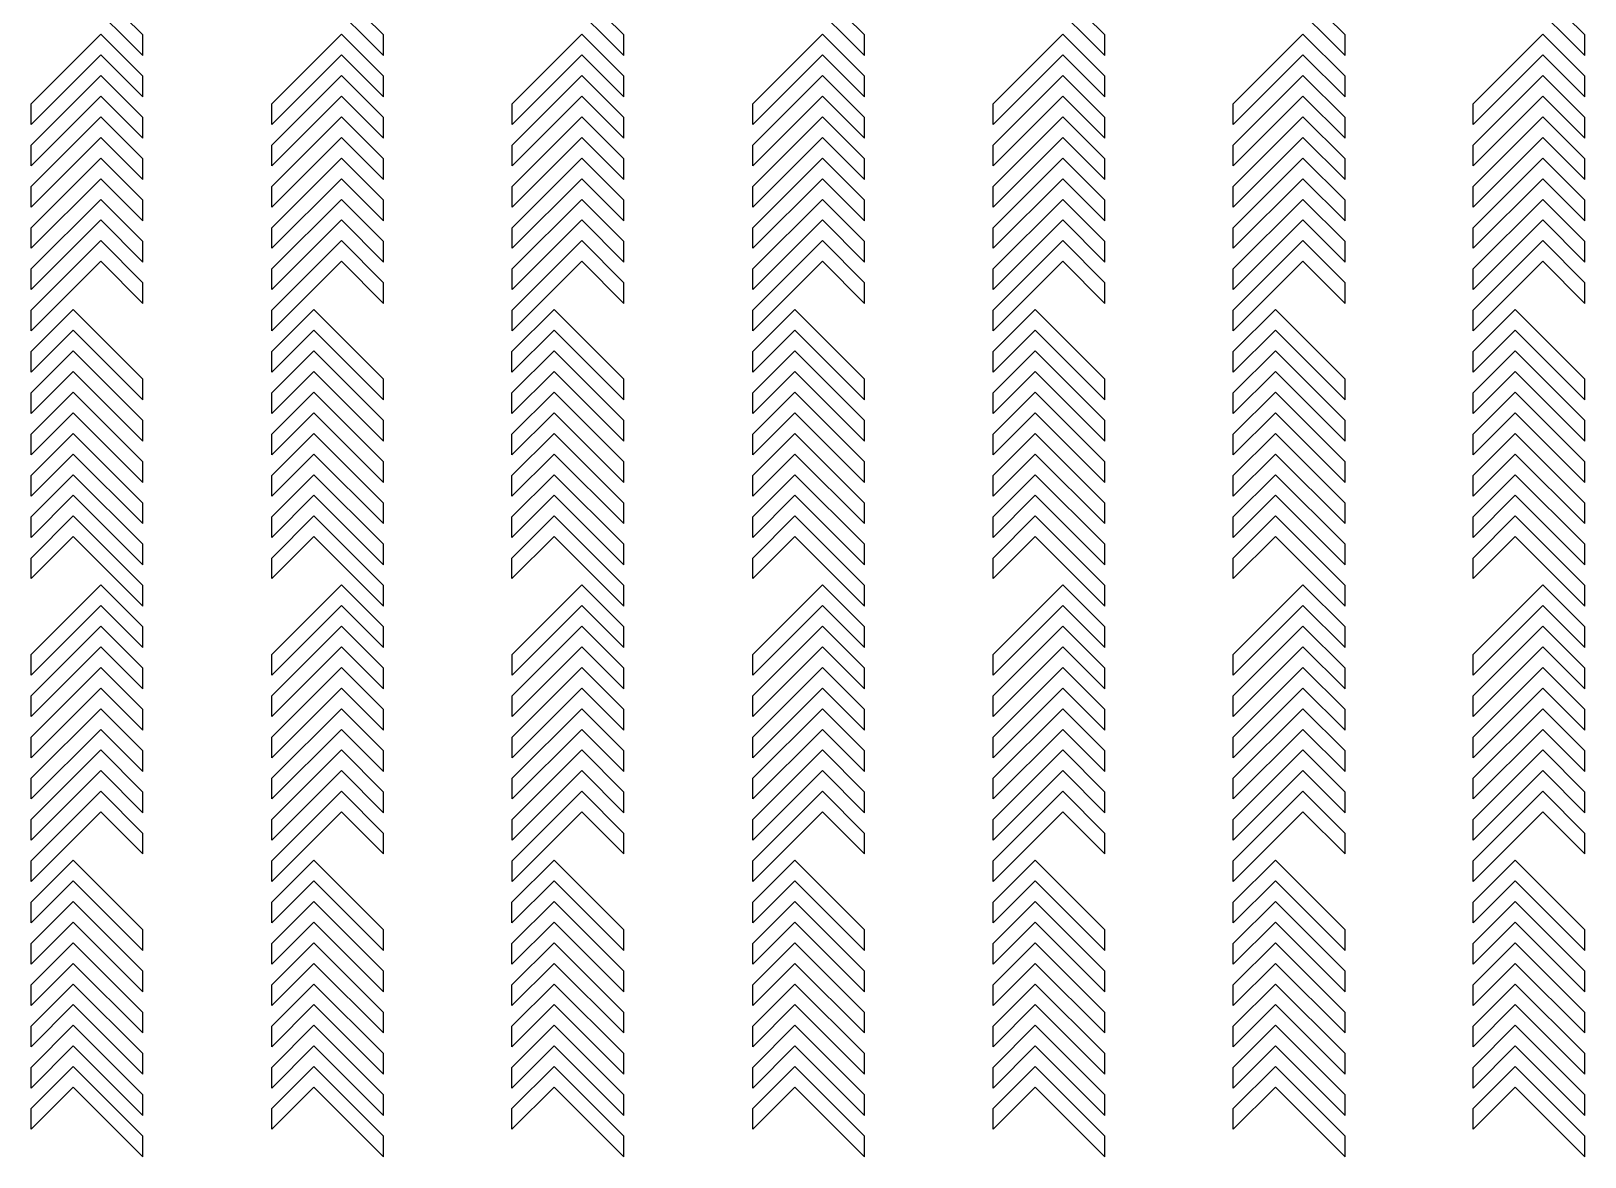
# Model space of a CAD drawing. Header units: millimetres. Extents: x 46777 to 318235, y 145162 to 336036.
# Drawn here: x 154665 to 156546, y 161289 to 162652 of the extents above; entities that cross this region are included whole.
import ezdxf

# ---------------------------------------------------------------- set-up
doc = ezdxf.new("R2010")
doc.units = ezdxf.units.MM

msp = doc.modelspace()

# ---------------------------------------------------------------- linework, layer by layer
at = {"color": 40, "true_color": 0xf8d731}
for p, q in [((154800.1, 162647.6), (154715.8, 162731.9)), ((155091.5, 162647.6), (155007.1, 162731.9)), ((155382.3, 162647.6), (155298, 162731.9)), ((155673.8, 162647.6), (155589.4, 162731.9)), ((155964.7, 162647.6), (155880.3, 162731.9)), ((156255.6, 162647.6), (156171.3, 162731.9)), ((156545.9, 162647.6), (156461.5, 162731.9)), ((154800.1, 162622.6), (154715.8, 162706.9)), ((155091.5, 162622.6), (155007.1, 162706.9)), ((155382.3, 162622.6), (155298, 162706.9)), ((155673.8, 162622.6), (155589.4, 162706.9)), ((155964.7, 162622.6), (155880.3, 162706.9)), ((156255.6, 162622.6), (156171.3, 162706.9)), ((156545.9, 162622.6), (156461.5, 162706.9)), ((154664.8, 162564.3), (154749.1, 162648.6)), ((154749.1, 162648.6), (154800.2, 162597.7)), ((154800.1, 162622.6), (154800.1, 162647.6)), ((154956.1, 162564.3), (155040.4, 162648.6)), ((155040.4, 162648.6), (155091.5, 162597.7)), ((155091.5, 162622.6), (155091.5, 162647.6)), ((155247, 162564.3), (155331.3, 162648.6)), ((155331.3, 162648.6), (155382.4, 162597.7)), ((155382.3, 162622.6), (155382.3, 162647.6)), ((155538.4, 162564.3), (155622.8, 162648.6)), ((155622.8, 162648.6), (155673.8, 162597.7)), ((155673.8, 162622.6), (155673.8, 162647.6)), ((155829.3, 162564.3), (155913.7, 162648.6)), ((155913.7, 162648.6), (155964.7, 162597.7)), ((155964.7, 162622.6), (155964.7, 162647.6)), ((156120.2, 162564.3), (156204.6, 162648.6)), ((156204.6, 162648.6), (156255.7, 162597.7)), ((156255.6, 162622.6), (156255.6, 162647.6)), ((156410.5, 162564.3), (156494.9, 162648.6)), ((156494.9, 162648.6), (156545.9, 162597.7)), ((156545.9, 162622.6), (156545.9, 162647.6)), ((154664.8, 162539.3), (154749.1, 162623.6)), ((154749.1, 162623.6), (154800.2, 162572.7)), ((154956.1, 162539.3), (155040.4, 162623.6)), ((155040.4, 162623.6), (155091.5, 162572.7)), ((155247, 162539.3), (155331.3, 162623.6)), ((155331.3, 162623.6), (155382.4, 162572.7)), ((155538.4, 162539.3), (155622.8, 162623.6)), ((155622.8, 162623.6), (155673.8, 162572.7)), ((155829.3, 162539.3), (155913.7, 162623.6)), ((155913.7, 162623.6), (155964.7, 162572.7)), ((156120.2, 162539.3), (156204.6, 162623.6)), ((156204.6, 162623.6), (156255.7, 162572.7)), ((156410.5, 162539.3), (156494.9, 162623.6)), ((156494.9, 162623.6), (156545.9, 162572.7)), ((154664.8, 162514.3), (154749.1, 162598.6)), ((154749.1, 162598.6), (154800.2, 162547.7)), ((154800.2, 162572.7), (154800.2, 162597.7)), ((154956.1, 162514.3), (155040.4, 162598.6)), ((155040.4, 162598.6), (155091.5, 162547.7)), ((155091.5, 162572.7), (155091.5, 162597.7)), ((155247, 162514.3), (155331.3, 162598.6)), ((155331.3, 162598.6), (155382.4, 162547.7)), ((155382.4, 162572.7), (155382.4, 162597.7)), ((155538.4, 162514.3), (155622.8, 162598.6)), ((155622.8, 162598.6), (155673.8, 162547.7)), ((155673.8, 162572.7), (155673.8, 162597.7)), ((155829.3, 162514.3), (155913.7, 162598.6)), ((155913.7, 162598.6), (155964.7, 162547.7)), ((155964.7, 162572.7), (155964.7, 162597.7)), ((156120.2, 162514.3), (156204.6, 162598.6)), ((156204.6, 162598.6), (156255.7, 162547.7)), ((156255.7, 162572.7), (156255.7, 162597.7)), ((156410.5, 162514.3), (156494.9, 162598.6)), ((156494.9, 162598.6), (156545.9, 162547.7)), ((156545.9, 162572.7), (156545.9, 162597.7)), ((154664.8, 162489.3), (154749.1, 162573.6)), ((154664.8, 162539.3), (154664.8, 162564.3)), ((154749.1, 162573.6), (154800.2, 162522.7)), ((154956.1, 162489.3), (155040.4, 162573.6)), ((154956.1, 162539.3), (154956.1, 162564.3)), ((155040.4, 162573.6), (155091.5, 162522.7)), ((155247, 162489.3), (155331.3, 162573.6)), ((155247, 162539.3), (155247, 162564.3)), ((155331.3, 162573.6), (155382.4, 162522.7)), ((155538.4, 162489.3), (155622.8, 162573.6)), ((155538.4, 162539.3), (155538.4, 162564.3)), ((155622.8, 162573.6), (155673.8, 162522.7)), ((155829.3, 162489.3), (155913.7, 162573.6)), ((155829.3, 162539.3), (155829.3, 162564.3)), ((155913.7, 162573.6), (155964.7, 162522.7)), ((156120.2, 162489.3), (156204.6, 162573.6)), ((156120.2, 162539.3), (156120.2, 162564.3)), ((156204.6, 162573.6), (156255.7, 162522.7)), ((156410.5, 162489.3), (156494.9, 162573.6)), ((156410.5, 162539.3), (156410.5, 162564.3)), ((156494.9, 162573.6), (156545.9, 162522.7)), ((154664.8, 162464.3), (154749.1, 162548.6)), ((154749.1, 162548.6), (154800.2, 162497.7)), ((154800.2, 162522.7), (154800.2, 162547.7)), ((154956.1, 162464.3), (155040.4, 162548.6)), ((155040.4, 162548.6), (155091.5, 162497.7)), ((155091.5, 162522.7), (155091.5, 162547.7)), ((155247, 162464.3), (155331.3, 162548.6)), ((155331.3, 162548.6), (155382.4, 162497.7)), ((155382.4, 162522.7), (155382.4, 162547.7)), ((155538.4, 162464.3), (155622.8, 162548.6)), ((155622.8, 162548.6), (155673.8, 162497.7)), ((155673.8, 162522.7), (155673.8, 162547.7)), ((155829.3, 162464.3), (155913.7, 162548.6)), ((155913.7, 162548.6), (155964.7, 162497.7)), ((155964.7, 162522.7), (155964.7, 162547.7)), ((156120.2, 162464.3), (156204.6, 162548.6)), ((156204.6, 162548.6), (156255.7, 162497.7)), ((156255.7, 162522.7), (156255.7, 162547.7)), ((156410.5, 162464.3), (156494.9, 162548.6)), ((156494.9, 162548.6), (156545.9, 162497.7)), ((156545.9, 162522.7), (156545.9, 162547.7)), ((154664.8, 162439.3), (154749.1, 162523.6)), ((154749.1, 162523.6), (154800.2, 162472.7)), ((154956.1, 162439.3), (155040.4, 162523.6)), ((155040.4, 162523.6), (155091.5, 162472.7)), ((155247, 162439.3), (155331.3, 162523.6)), ((155331.3, 162523.6), (155382.4, 162472.7)), ((155538.4, 162439.3), (155622.8, 162523.6)), ((155622.8, 162523.6), (155673.8, 162472.7)), ((155829.3, 162439.3), (155913.7, 162523.6)), ((155913.7, 162523.6), (155964.7, 162472.7)), ((156120.2, 162439.3), (156204.6, 162523.6)), ((156204.6, 162523.6), (156255.7, 162472.7)), ((156410.5, 162439.3), (156494.9, 162523.6)), ((156494.9, 162523.6), (156545.9, 162472.7)), ((154664.8, 162489.3), (154664.8, 162514.3)), ((154956.1, 162489.3), (154956.1, 162514.3)), ((155247, 162489.3), (155247, 162514.3)), ((155538.4, 162489.3), (155538.4, 162514.3)), ((155829.3, 162489.3), (155829.3, 162514.3)), ((156120.2, 162489.3), (156120.2, 162514.3)), ((156410.5, 162489.3), (156410.5, 162514.3)), ((154664.8, 162414.3), (154749.1, 162498.6)), ((154749.1, 162498.6), (154800.2, 162447.7)), ((154800.2, 162472.7), (154800.2, 162497.7)), ((154956.1, 162414.3), (155040.4, 162498.6)), ((155040.4, 162498.6), (155091.5, 162447.7)), ((155091.5, 162472.7), (155091.5, 162497.7)), ((155247, 162414.3), (155331.3, 162498.6)), ((155331.3, 162498.6), (155382.4, 162447.7)), ((155382.4, 162472.7), (155382.4, 162497.7)), ((155538.4, 162414.3), (155622.8, 162498.6)), ((155622.8, 162498.6), (155673.8, 162447.7)), ((155673.8, 162472.7), (155673.8, 162497.7)), ((155829.3, 162414.3), (155913.7, 162498.6)), ((155913.7, 162498.6), (155964.7, 162447.7)), ((155964.7, 162472.7), (155964.7, 162497.7)), ((156120.2, 162414.3), (156204.6, 162498.6)), ((156204.6, 162498.6), (156255.7, 162447.7)), ((156255.7, 162472.7), (156255.7, 162497.7)), ((156410.5, 162414.3), (156494.9, 162498.6)), ((156494.9, 162498.6), (156545.9, 162447.7)), ((156545.9, 162472.7), (156545.9, 162497.7)), ((154664.8, 162389.3), (154749.1, 162473.6)), ((154664.8, 162439.3), (154664.8, 162464.3)), ((154749.1, 162473.6), (154800.2, 162422.7)), ((154956.1, 162389.3), (155040.4, 162473.6)), ((154956.1, 162439.3), (154956.1, 162464.3)), ((155040.4, 162473.6), (155091.5, 162422.7)), ((155247, 162389.3), (155331.3, 162473.6)), ((155247, 162439.3), (155247, 162464.3)), ((155331.3, 162473.6), (155382.4, 162422.7)), ((155538.4, 162389.3), (155622.8, 162473.6)), ((155538.4, 162439.3), (155538.4, 162464.3)), ((155622.8, 162473.6), (155673.8, 162422.7)), ((155829.3, 162389.3), (155913.7, 162473.6)), ((155829.3, 162439.3), (155829.3, 162464.3)), ((155913.7, 162473.6), (155964.7, 162422.7)), ((156120.2, 162389.3), (156204.6, 162473.6)), ((156120.2, 162439.3), (156120.2, 162464.3)), ((156204.6, 162473.6), (156255.7, 162422.7)), ((156410.5, 162389.3), (156494.9, 162473.6)), ((156410.5, 162439.3), (156410.5, 162464.3)), ((156494.9, 162473.6), (156545.9, 162422.7)), ((154664.8, 162364.3), (154749.1, 162448.6)), ((154749.1, 162448.6), (154800.2, 162397.7)), ((154800.2, 162422.7), (154800.2, 162447.7)), ((154956.1, 162364.3), (155040.4, 162448.6)), ((155040.4, 162448.6), (155091.5, 162397.7)), ((155091.5, 162422.7), (155091.5, 162447.7)), ((155247, 162364.3), (155331.3, 162448.6)), ((155331.3, 162448.6), (155382.4, 162397.7)), ((155382.4, 162422.7), (155382.4, 162447.7)), ((155538.4, 162364.3), (155622.8, 162448.6)), ((155622.8, 162448.6), (155673.8, 162397.7)), ((155673.8, 162422.7), (155673.8, 162447.7)), ((155829.3, 162364.3), (155913.7, 162448.6)), ((155913.7, 162448.6), (155964.7, 162397.7)), ((155964.7, 162422.7), (155964.7, 162447.7)), ((156120.2, 162364.3), (156204.6, 162448.6)), ((156204.6, 162448.6), (156255.7, 162397.7)), ((156255.7, 162422.7), (156255.7, 162447.7)), ((156410.5, 162364.3), (156494.9, 162448.6)), ((156494.9, 162448.6), (156545.9, 162397.7)), ((156545.9, 162422.7), (156545.9, 162447.7)), ((154664.8, 162339.3), (154749.1, 162423.6)), ((154664.8, 162389.3), (154664.8, 162414.3)), ((154749.1, 162423.6), (154800.2, 162372.7)), ((154956.1, 162339.3), (155040.4, 162423.6)), ((154956.1, 162389.3), (154956.1, 162414.3)), ((155040.4, 162423.6), (155091.5, 162372.7)), ((155247, 162339.3), (155331.3, 162423.6)), ((155247, 162389.3), (155247, 162414.3)), ((155331.3, 162423.6), (155382.4, 162372.7)), ((155538.4, 162339.3), (155622.8, 162423.6)), ((155538.4, 162389.3), (155538.4, 162414.3)), ((155622.8, 162423.6), (155673.8, 162372.7)), ((155829.3, 162339.3), (155913.7, 162423.6)), ((155829.3, 162389.3), (155829.3, 162414.3)), ((155913.7, 162423.6), (155964.7, 162372.7)), ((156120.2, 162339.3), (156204.6, 162423.6)), ((156120.2, 162389.3), (156120.2, 162414.3)), ((156204.6, 162423.6), (156255.7, 162372.7)), ((156410.5, 162339.3), (156494.9, 162423.6)), ((156410.5, 162389.3), (156410.5, 162414.3)), ((156494.9, 162423.6), (156545.9, 162372.7)), ((154664.8, 162314.3), (154749.1, 162398.6)), ((154749.1, 162398.6), (154800.2, 162347.7)), ((154800.2, 162372.7), (154800.2, 162397.7)), ((154956.1, 162314.3), (155040.4, 162398.6)), ((155040.4, 162398.6), (155091.5, 162347.7)), ((155091.5, 162372.7), (155091.5, 162397.7)), ((155247, 162314.3), (155331.3, 162398.6)), ((155331.3, 162398.6), (155382.4, 162347.7)), ((155382.4, 162372.7), (155382.4, 162397.7)), ((155538.4, 162314.3), (155622.8, 162398.6)), ((155622.8, 162398.6), (155673.8, 162347.7)), ((155673.8, 162372.7), (155673.8, 162397.7)), ((155829.3, 162314.3), (155913.7, 162398.6)), ((155913.7, 162398.6), (155964.7, 162347.7)), ((155964.7, 162372.7), (155964.7, 162397.7)), ((156120.2, 162314.3), (156204.6, 162398.6)), ((156204.6, 162398.6), (156255.7, 162347.7)), ((156255.7, 162372.7), (156255.7, 162397.7)), ((156410.5, 162314.3), (156494.9, 162398.6)), ((156494.9, 162398.6), (156545.9, 162347.7)), ((156545.9, 162372.7), (156545.9, 162397.7)), ((154664.8, 162289.3), (154749.1, 162373.6)), ((154749.1, 162373.6), (154800.2, 162322.7)), ((154956.1, 162289.3), (155040.4, 162373.6)), ((155040.4, 162373.6), (155091.5, 162322.7)), ((155247, 162289.3), (155331.3, 162373.6)), ((155331.3, 162373.6), (155382.4, 162322.7)), ((155538.4, 162289.3), (155622.8, 162373.6)), ((155622.8, 162373.6), (155673.8, 162322.7)), ((155829.3, 162289.3), (155913.7, 162373.6)), ((155913.7, 162373.6), (155964.7, 162322.7)), ((156120.2, 162289.3), (156204.6, 162373.6)), ((156204.6, 162373.6), (156255.7, 162322.7)), ((156410.5, 162289.3), (156494.9, 162373.6)), ((156494.9, 162373.6), (156545.9, 162322.7)), ((154664.8, 162339.3), (154664.8, 162364.3)), ((154956.1, 162339.3), (154956.1, 162364.3)), ((155247, 162339.3), (155247, 162364.3)), ((155538.4, 162339.3), (155538.4, 162364.3)), ((155829.3, 162339.3), (155829.3, 162364.3)), ((156120.2, 162339.3), (156120.2, 162364.3)), ((156410.5, 162339.3), (156410.5, 162364.3)), ((154800.2, 162322.7), (154800.2, 162347.7)), ((155091.5, 162322.7), (155091.5, 162347.7)), ((155382.4, 162322.7), (155382.4, 162347.7)), ((155673.8, 162322.7), (155673.8, 162347.7)), ((155964.7, 162322.7), (155964.7, 162347.7)), ((156255.7, 162322.7), (156255.7, 162347.7)), ((156545.9, 162322.7), (156545.9, 162347.7)), ((154715.8, 162315.3), (154664.7, 162264.4)), ((154664.8, 162289.3), (154664.8, 162314.3)), ((154800.1, 162231), (154715.8, 162315.3)), ((155007.1, 162315.3), (154956, 162264.4)), ((154956.1, 162289.3), (154956.1, 162314.3)), ((155091.5, 162231), (155007.1, 162315.3)), ((155298, 162315.3), (155246.9, 162264.4)), ((155247, 162289.3), (155247, 162314.3)), ((155382.3, 162231), (155298, 162315.3)), ((155589.4, 162315.3), (155538.4, 162264.4)), ((155538.4, 162289.3), (155538.4, 162314.3)), ((155673.8, 162231), (155589.4, 162315.3)), ((155880.3, 162315.3), (155829.3, 162264.4)), ((155829.3, 162289.3), (155829.3, 162314.3)), ((155964.7, 162231), (155880.3, 162315.3)), ((156171.3, 162315.3), (156120.2, 162264.4)), ((156120.2, 162289.3), (156120.2, 162314.3)), ((156255.6, 162231), (156171.3, 162315.3)), ((156461.5, 162315.3), (156410.5, 162264.4)), ((156410.5, 162289.3), (156410.5, 162314.3)), ((156545.9, 162231), (156461.5, 162315.3)), ((154715.8, 162290.3), (154664.7, 162239.4)), ((154800.1, 162206), (154715.8, 162290.3)), ((155007.1, 162290.3), (154956, 162239.4)), ((155091.5, 162206), (155007.1, 162290.3)), ((155298, 162290.3), (155246.9, 162239.4)), ((155382.3, 162206), (155298, 162290.3)), ((155589.4, 162290.3), (155538.4, 162239.4)), ((155673.8, 162206), (155589.4, 162290.3)), ((155880.3, 162290.3), (155829.3, 162239.4)), ((155964.7, 162206), (155880.3, 162290.3)), ((156171.3, 162290.3), (156120.2, 162239.4)), ((156255.6, 162206), (156171.3, 162290.3)), ((156461.5, 162290.3), (156410.5, 162239.4)), ((156545.9, 162206), (156461.5, 162290.3)), ((154715.8, 162265.3), (154664.7, 162214.4)), ((154664.7, 162239.4), (154664.7, 162264.4)), ((154800.1, 162181), (154715.8, 162265.3)), ((155007.1, 162265.3), (154956, 162214.4)), ((154956, 162239.4), (154956, 162264.4)), ((155091.5, 162181), (155007.1, 162265.3)), ((155298, 162265.3), (155246.9, 162214.4)), ((155246.9, 162239.4), (155246.9, 162264.4)), ((155382.3, 162181), (155298, 162265.3)), ((155589.4, 162265.3), (155538.4, 162214.4)), ((155538.4, 162239.4), (155538.4, 162264.4)), ((155673.8, 162181), (155589.4, 162265.3)), ((155880.3, 162265.3), (155829.3, 162214.4)), ((155829.3, 162239.4), (155829.3, 162264.4)), ((155964.7, 162181), (155880.3, 162265.3)), ((156171.3, 162265.3), (156120.2, 162214.4)), ((156120.2, 162239.4), (156120.2, 162264.4)), ((156255.6, 162181), (156171.3, 162265.3)), ((156461.5, 162265.3), (156410.5, 162214.4)), ((156410.5, 162239.4), (156410.5, 162264.4)), ((156545.9, 162181), (156461.5, 162265.3)), ((154715.8, 162240.3), (154664.7, 162189.4)), ((154800.1, 162156), (154715.8, 162240.3)), ((155007.1, 162240.3), (154956, 162189.4)), ((155091.5, 162156), (155007.1, 162240.3)), ((155298, 162240.3), (155246.9, 162189.4)), ((155382.3, 162156), (155298, 162240.3)), ((155589.4, 162240.3), (155538.4, 162189.4)), ((155673.8, 162156), (155589.4, 162240.3)), ((155880.3, 162240.3), (155829.3, 162189.4)), ((155964.7, 162156), (155880.3, 162240.3)), ((156171.3, 162240.3), (156120.2, 162189.4)), ((156255.6, 162156), (156171.3, 162240.3)), ((156461.5, 162240.3), (156410.5, 162189.4)), ((156545.9, 162156), (156461.5, 162240.3)), ((154800.1, 162206), (154800.1, 162231)), ((155091.5, 162206), (155091.5, 162231)), ((155382.3, 162206), (155382.3, 162231)), ((155673.8, 162206), (155673.8, 162231)), ((155964.7, 162206), (155964.7, 162231)), ((156255.6, 162206), (156255.6, 162231)), ((156545.9, 162206), (156545.9, 162231)), ((154715.8, 162215.3), (154664.7, 162164.4)), ((154664.7, 162189.4), (154664.7, 162214.4)), ((154800.1, 162131), (154715.8, 162215.3)), ((155007.1, 162215.3), (154956, 162164.4)), ((154956, 162189.4), (154956, 162214.4)), ((155091.5, 162131), (155007.1, 162215.3)), ((155298, 162215.3), (155246.9, 162164.4)), ((155246.9, 162189.4), (155246.9, 162214.4)), ((155382.3, 162131), (155298, 162215.3)), ((155589.4, 162215.3), (155538.4, 162164.4)), ((155538.4, 162189.4), (155538.4, 162214.4)), ((155673.8, 162131), (155589.4, 162215.3)), ((155880.3, 162215.3), (155829.3, 162164.4)), ((155829.3, 162189.4), (155829.3, 162214.4)), ((155964.7, 162131), (155880.3, 162215.3)), ((156171.3, 162215.3), (156120.2, 162164.4)), ((156120.2, 162189.4), (156120.2, 162214.4)), ((156255.6, 162131), (156171.3, 162215.3)), ((156461.5, 162215.3), (156410.5, 162164.4)), ((156410.5, 162189.4), (156410.5, 162214.4)), ((156545.9, 162131), (156461.5, 162215.3)), ((154715.8, 162190.3), (154664.7, 162139.4)), ((154800.1, 162106), (154715.8, 162190.3)), ((155007.1, 162190.3), (154956, 162139.4)), ((155091.5, 162106), (155007.1, 162190.3)), ((155298, 162190.3), (155246.9, 162139.4)), ((155382.3, 162106), (155298, 162190.3)), ((155589.4, 162190.3), (155538.4, 162139.4)), ((155673.8, 162106), (155589.4, 162190.3)), ((155880.3, 162190.3), (155829.3, 162139.4)), ((155964.7, 162106), (155880.3, 162190.3)), ((156171.3, 162190.3), (156120.2, 162139.4)), ((156255.6, 162106), (156171.3, 162190.3)), ((156461.5, 162190.3), (156410.5, 162139.4)), ((156545.9, 162106), (156461.5, 162190.3)), ((154715.8, 162165.3), (154664.7, 162114.4)), ((154664.7, 162139.4), (154664.7, 162164.4)), ((154800.1, 162081), (154715.8, 162165.3)), ((154800.1, 162156), (154800.1, 162181)), ((155007.1, 162165.3), (154956, 162114.4)), ((154956, 162139.4), (154956, 162164.4)), ((155091.5, 162081), (155007.1, 162165.3)), ((155091.5, 162156), (155091.5, 162181)), ((155298, 162165.3), (155246.9, 162114.4)), ((155246.9, 162139.4), (155246.9, 162164.4)), ((155382.3, 162081), (155298, 162165.3)), ((155382.3, 162156), (155382.3, 162181)), ((155589.4, 162165.3), (155538.4, 162114.4)), ((155538.4, 162139.4), (155538.4, 162164.4)), ((155673.8, 162081), (155589.4, 162165.3)), ((155673.8, 162156), (155673.8, 162181)), ((155880.3, 162165.3), (155829.3, 162114.4)), ((155829.3, 162139.4), (155829.3, 162164.4)), ((155964.7, 162081), (155880.3, 162165.3)), ((155964.7, 162156), (155964.7, 162181)), ((156171.3, 162165.3), (156120.2, 162114.4)), ((156120.2, 162139.4), (156120.2, 162164.4)), ((156255.6, 162081), (156171.3, 162165.3)), ((156255.6, 162156), (156255.6, 162181)), ((156461.5, 162165.3), (156410.5, 162114.4)), ((156410.5, 162139.4), (156410.5, 162164.4)), ((156545.9, 162081), (156461.5, 162165.3)), ((156545.9, 162156), (156545.9, 162181)), ((154715.8, 162140.3), (154664.7, 162089.4)), ((154800.1, 162056), (154715.8, 162140.3)), ((154800.1, 162106), (154800.1, 162131)), ((155007.1, 162140.3), (154956, 162089.4)), ((155091.5, 162056), (155007.1, 162140.3)), ((155091.5, 162106), (155091.5, 162131)), ((155298, 162140.3), (155246.9, 162089.4)), ((155382.3, 162056), (155298, 162140.3)), ((155382.3, 162106), (155382.3, 162131)), ((155589.4, 162140.3), (155538.4, 162089.4)), ((155673.8, 162056), (155589.4, 162140.3)), ((155673.8, 162106), (155673.8, 162131)), ((155880.3, 162140.3), (155829.3, 162089.4)), ((155964.7, 162056), (155880.3, 162140.3)), ((155964.7, 162106), (155964.7, 162131)), ((156171.3, 162140.3), (156120.2, 162089.4)), ((156255.6, 162056), (156171.3, 162140.3)), ((156255.6, 162106), (156255.6, 162131)), ((156461.5, 162140.3), (156410.5, 162089.4)), ((156545.9, 162056), (156461.5, 162140.3)), ((156545.9, 162106), (156545.9, 162131)), ((154715.8, 162115.3), (154664.7, 162064.4)), ((154664.7, 162089.4), (154664.7, 162114.4)), ((154800.1, 162031), (154715.8, 162115.3)), ((155007.1, 162115.3), (154956, 162064.4)), ((154956, 162089.4), (154956, 162114.4)), ((155091.5, 162031), (155007.1, 162115.3)), ((155298, 162115.3), (155246.9, 162064.4)), ((155246.9, 162089.4), (155246.9, 162114.4)), ((155382.3, 162031), (155298, 162115.3)), ((155589.4, 162115.3), (155538.4, 162064.4)), ((155538.4, 162089.4), (155538.4, 162114.4)), ((155673.8, 162031), (155589.4, 162115.3)), ((155880.3, 162115.3), (155829.3, 162064.4)), ((155829.3, 162089.4), (155829.3, 162114.4)), ((155964.7, 162031), (155880.3, 162115.3)), ((156171.3, 162115.3), (156120.2, 162064.4)), ((156120.2, 162089.4), (156120.2, 162114.4)), ((156255.6, 162031), (156171.3, 162115.3)), ((156461.5, 162115.3), (156410.5, 162064.4)), ((156410.5, 162089.4), (156410.5, 162114.4)), ((156545.9, 162031), (156461.5, 162115.3)), ((154715.8, 162090.3), (154664.7, 162039.4)), ((154800.1, 162006), (154715.8, 162090.3)), ((155007.1, 162090.3), (154956, 162039.4)), ((155091.5, 162006), (155007.1, 162090.3)), ((155298, 162090.3), (155246.9, 162039.4)), ((155382.3, 162006), (155298, 162090.3)), ((155589.4, 162090.3), (155538.4, 162039.4)), ((155673.8, 162006), (155589.4, 162090.3)), ((155880.3, 162090.3), (155829.3, 162039.4)), ((155964.7, 162006), (155880.3, 162090.3)), ((156171.3, 162090.3), (156120.2, 162039.4)), ((156255.6, 162006), (156171.3, 162090.3)), ((156461.5, 162090.3), (156410.5, 162039.4)), ((156545.9, 162006), (156461.5, 162090.3)), ((154800.1, 162056), (154800.1, 162081)), ((155091.5, 162056), (155091.5, 162081)), ((155382.3, 162056), (155382.3, 162081)), ((155673.8, 162056), (155673.8, 162081)), ((155964.7, 162056), (155964.7, 162081)), ((156255.6, 162056), (156255.6, 162081)), ((156545.9, 162056), (156545.9, 162081)), ((154715.8, 162065.3), (154664.7, 162014.4)), ((154664.7, 162039.4), (154664.7, 162064.4)), ((154800.1, 161981), (154715.8, 162065.3)), ((155007.1, 162065.3), (154956, 162014.4)), ((154956, 162039.4), (154956, 162064.4)), ((155091.5, 161981), (155007.1, 162065.3)), ((155298, 162065.3), (155246.9, 162014.4)), ((155246.9, 162039.4), (155246.9, 162064.4)), ((155382.3, 161981), (155298, 162065.3)), ((155589.4, 162065.3), (155538.4, 162014.4)), ((155538.4, 162039.4), (155538.4, 162064.4)), ((155673.8, 161981), (155589.4, 162065.3)), ((155880.3, 162065.3), (155829.3, 162014.4)), ((155829.3, 162039.4), (155829.3, 162064.4)), ((155964.7, 161981), (155880.3, 162065.3)), ((156171.3, 162065.3), (156120.2, 162014.4)), ((156120.2, 162039.4), (156120.2, 162064.4)), ((156255.6, 161981), (156171.3, 162065.3)), ((156461.5, 162065.3), (156410.5, 162014.4)), ((156410.5, 162039.4), (156410.5, 162064.4)), ((156545.9, 161981), (156461.5, 162065.3)), ((154715.8, 162040.3), (154664.7, 161989.4)), ((154800.1, 161956), (154715.8, 162040.3)), ((155007.1, 162040.3), (154956, 161989.4)), ((155091.5, 161956), (155007.1, 162040.3)), ((155298, 162040.3), (155246.9, 161989.4)), ((155382.3, 161956), (155298, 162040.3)), ((155589.4, 162040.3), (155538.4, 161989.4)), ((155673.8, 161956), (155589.4, 162040.3)), ((155880.3, 162040.3), (155829.3, 161989.4)), ((155964.7, 161956), (155880.3, 162040.3)), ((156171.3, 162040.3), (156120.2, 161989.4)), ((156255.6, 161956), (156171.3, 162040.3)), ((156461.5, 162040.3), (156410.5, 161989.4)), ((156545.9, 161956), (156461.5, 162040.3)), ((154664.7, 161989.4), (154664.7, 162014.4)), ((154800.1, 162006), (154800.1, 162031)), ((154956, 161989.4), (154956, 162014.4)), ((155091.5, 162006), (155091.5, 162031)), ((155246.9, 161989.4), (155246.9, 162014.4)), ((155382.3, 162006), (155382.3, 162031)), ((155538.4, 161989.4), (155538.4, 162014.4)), ((155673.8, 162006), (155673.8, 162031)), ((155829.3, 161989.4), (155829.3, 162014.4)), ((155964.7, 162006), (155964.7, 162031)), ((156120.2, 161989.4), (156120.2, 162014.4)), ((156255.6, 162006), (156255.6, 162031)), ((156410.5, 161989.4), (156410.5, 162014.4)), ((156545.9, 162006), (156545.9, 162031)), ((154664.8, 161897.7), (154749.1, 161982)), ((154749.1, 161982), (154800.2, 161931.1)), ((154800.1, 161956), (154800.1, 161981)), ((154956.1, 161897.7), (155040.4, 161982)), ((155040.4, 161982), (155091.5, 161931.1)), ((155091.5, 161956), (155091.5, 161981)), ((155247, 161897.7), (155331.3, 161982)), ((155331.3, 161982), (155382.4, 161931.1)), ((155382.3, 161956), (155382.3, 161981)), ((155538.4, 161897.7), (155622.8, 161982)), ((155622.8, 161982), (155673.8, 161931.1)), ((155673.8, 161956), (155673.8, 161981)), ((155829.3, 161897.7), (155913.7, 161982)), ((155913.7, 161982), (155964.7, 161931.1)), ((155964.7, 161956), (155964.7, 161981)), ((156120.2, 161897.7), (156204.6, 161982)), ((156204.6, 161982), (156255.7, 161931.1)), ((156255.6, 161956), (156255.6, 161981)), ((156410.5, 161897.7), (156494.9, 161982)), ((156494.9, 161982), (156545.9, 161931.1)), ((156545.9, 161956), (156545.9, 161981)), ((154664.8, 161872.7), (154749.1, 161957)), ((154749.1, 161957), (154800.2, 161906.1)), ((154956.1, 161872.7), (155040.4, 161957)), ((155040.4, 161957), (155091.5, 161906.1)), ((155247, 161872.7), (155331.3, 161957)), ((155331.3, 161957), (155382.4, 161906.1)), ((155538.4, 161872.7), (155622.8, 161957)), ((155622.8, 161957), (155673.8, 161906.1)), ((155829.3, 161872.7), (155913.7, 161957)), ((155913.7, 161957), (155964.7, 161906.1)), ((156120.2, 161872.7), (156204.6, 161957)), ((156204.6, 161957), (156255.7, 161906.1)), ((156410.5, 161872.7), (156494.9, 161957)), ((156494.9, 161957), (156545.9, 161906.1)), ((154664.8, 161847.7), (154749.1, 161932)), ((154749.1, 161932), (154800.2, 161881.1)), ((154800.2, 161906.1), (154800.2, 161931.1)), ((154956.1, 161847.7), (155040.4, 161932)), ((155040.4, 161932), (155091.5, 161881.1)), ((155091.5, 161906.1), (155091.5, 161931.1)), ((155247, 161847.7), (155331.3, 161932)), ((155331.3, 161932), (155382.4, 161881.1)), ((155382.4, 161906.1), (155382.4, 161931.1)), ((155538.4, 161847.7), (155622.8, 161932)), ((155622.8, 161932), (155673.8, 161881.1)), ((155673.8, 161906.1), (155673.8, 161931.1)), ((155829.3, 161847.7), (155913.7, 161932)), ((155913.7, 161932), (155964.7, 161881.1)), ((155964.7, 161906.1), (155964.7, 161931.1)), ((156120.2, 161847.7), (156204.6, 161932)), ((156204.6, 161932), (156255.7, 161881.1)), ((156255.7, 161906.1), (156255.7, 161931.1)), ((156410.5, 161847.7), (156494.9, 161932)), ((156494.9, 161932), (156545.9, 161881.1)), ((156545.9, 161906.1), (156545.9, 161931.1)), ((154664.8, 161822.7), (154749.1, 161907)), ((154749.1, 161907), (154800.2, 161856.1)), ((154956.1, 161822.7), (155040.4, 161907)), ((155040.4, 161907), (155091.5, 161856.1)), ((155247, 161822.7), (155331.3, 161907)), ((155331.3, 161907), (155382.4, 161856.1)), ((155538.4, 161822.7), (155622.8, 161907)), ((155622.8, 161907), (155673.8, 161856.1)), ((155829.3, 161822.7), (155913.7, 161907)), ((155913.7, 161907), (155964.7, 161856.1)), ((156120.2, 161822.7), (156204.6, 161907)), ((156204.6, 161907), (156255.7, 161856.1)), ((156410.5, 161822.7), (156494.9, 161907)), ((156494.9, 161907), (156545.9, 161856.1)), ((154664.8, 161872.7), (154664.8, 161897.7)), ((154664.8, 161797.7), (154749.1, 161882)), ((154749.1, 161882), (154800.2, 161831.1)), ((154800.2, 161856.1), (154800.2, 161881.1)), ((154956.1, 161872.7), (154956.1, 161897.7)), ((154956.1, 161797.7), (155040.4, 161882)), ((155040.4, 161882), (155091.5, 161831.1)), ((155091.5, 161856.1), (155091.5, 161881.1)), ((155247, 161872.7), (155247, 161897.7)), ((155247, 161797.7), (155331.3, 161882)), ((155331.3, 161882), (155382.4, 161831.1)), ((155382.4, 161856.1), (155382.4, 161881.1)), ((155538.4, 161872.7), (155538.4, 161897.7)), ((155538.4, 161797.7), (155622.8, 161882)), ((155622.8, 161882), (155673.8, 161831.1)), ((155673.8, 161856.1), (155673.8, 161881.1)), ((155829.3, 161872.7), (155829.3, 161897.7)), ((155829.3, 161797.7), (155913.7, 161882)), ((155913.7, 161882), (155964.7, 161831.1)), ((155964.7, 161856.1), (155964.7, 161881.1)), ((156120.2, 161872.7), (156120.2, 161897.7)), ((156120.2, 161797.7), (156204.6, 161882)), ((156204.6, 161882), (156255.7, 161831.1)), ((156255.7, 161856.1), (156255.7, 161881.1)), ((156410.5, 161872.7), (156410.5, 161897.7)), ((156410.5, 161797.7), (156494.9, 161882)), ((156494.9, 161882), (156545.9, 161831.1)), ((156545.9, 161856.1), (156545.9, 161881.1)), ((154664.8, 161772.7), (154749.1, 161857)), ((154664.8, 161822.7), (154664.8, 161847.7)), ((154749.1, 161857), (154800.2, 161806.1)), ((154956.1, 161772.7), (155040.4, 161857)), ((154956.1, 161822.7), (154956.1, 161847.7)), ((155040.4, 161857), (155091.5, 161806.1)), ((155247, 161772.7), (155331.3, 161857)), ((155247, 161822.7), (155247, 161847.7)), ((155331.3, 161857), (155382.4, 161806.1)), ((155538.4, 161772.7), (155622.8, 161857)), ((155538.4, 161822.7), (155538.4, 161847.7)), ((155622.8, 161857), (155673.8, 161806.1)), ((155829.3, 161772.7), (155913.7, 161857)), ((155829.3, 161822.7), (155829.3, 161847.7)), ((155913.7, 161857), (155964.7, 161806.1)), ((156120.2, 161772.7), (156204.6, 161857)), ((156120.2, 161822.7), (156120.2, 161847.7)), ((156204.6, 161857), (156255.7, 161806.1)), ((156410.5, 161772.7), (156494.9, 161857)), ((156410.5, 161822.7), (156410.5, 161847.7)), ((156494.9, 161857), (156545.9, 161806.1)), ((154664.8, 161747.7), (154749.1, 161832)), ((154749.1, 161832), (154800.2, 161781.1)), ((154800.2, 161806.1), (154800.2, 161831.1)), ((154956.1, 161747.7), (155040.4, 161832)), ((155040.4, 161832), (155091.5, 161781.1)), ((155091.5, 161806.1), (155091.5, 161831.1)), ((155247, 161747.7), (155331.3, 161832)), ((155331.3, 161832), (155382.4, 161781.1)), ((155382.4, 161806.1), (155382.4, 161831.1)), ((155538.4, 161747.7), (155622.8, 161832)), ((155622.8, 161832), (155673.8, 161781.1)), ((155673.8, 161806.1), (155673.8, 161831.1)), ((155829.3, 161747.7), (155913.7, 161832)), ((155913.7, 161832), (155964.7, 161781.1)), ((155964.7, 161806.1), (155964.7, 161831.1)), ((156120.2, 161747.7), (156204.6, 161832)), ((156204.6, 161832), (156255.7, 161781.1)), ((156255.7, 161806.1), (156255.7, 161831.1)), ((156410.5, 161747.7), (156494.9, 161832)), ((156494.9, 161832), (156545.9, 161781.1)), ((156545.9, 161806.1), (156545.9, 161831.1)), ((154664.8, 161722.7), (154749.1, 161807)), ((154749.1, 161807), (154800.2, 161756.1)), ((154956.1, 161722.7), (155040.4, 161807)), ((155040.4, 161807), (155091.5, 161756.1)), ((155247, 161722.7), (155331.3, 161807)), ((155331.3, 161807), (155382.4, 161756.1)), ((155538.4, 161722.7), (155622.8, 161807)), ((155622.8, 161807), (155673.8, 161756.1)), ((155829.3, 161722.7), (155913.7, 161807)), ((155913.7, 161807), (155964.7, 161756.1)), ((156120.2, 161722.7), (156204.6, 161807)), ((156204.6, 161807), (156255.7, 161756.1)), ((156410.5, 161722.7), (156494.9, 161807)), ((156494.9, 161807), (156545.9, 161756.1)), ((154664.8, 161772.7), (154664.8, 161797.7)), ((154956.1, 161772.7), (154956.1, 161797.7)), ((155247, 161772.7), (155247, 161797.7)), ((155538.4, 161772.7), (155538.4, 161797.7)), ((155829.3, 161772.7), (155829.3, 161797.7)), ((156120.2, 161772.7), (156120.2, 161797.7)), ((156410.5, 161772.7), (156410.5, 161797.7)), ((154664.8, 161697.7), (154749.1, 161782)), ((154749.1, 161782), (154800.2, 161731.1)), ((154800.2, 161756.1), (154800.2, 161781.1)), ((154956.1, 161697.7), (155040.4, 161782)), ((155040.4, 161782), (155091.5, 161731.1)), ((155091.5, 161756.1), (155091.5, 161781.1)), ((155247, 161697.7), (155331.3, 161782)), ((155331.3, 161782), (155382.4, 161731.1)), ((155382.4, 161756.1), (155382.4, 161781.1)), ((155538.4, 161697.7), (155622.8, 161782)), ((155622.8, 161782), (155673.8, 161731.1)), ((155673.8, 161756.1), (155673.8, 161781.1)), ((155829.3, 161697.7), (155913.7, 161782)), ((155913.7, 161782), (155964.7, 161731.1)), ((155964.7, 161756.1), (155964.7, 161781.1)), ((156120.2, 161697.7), (156204.6, 161782)), ((156204.6, 161782), (156255.7, 161731.1)), ((156255.7, 161756.1), (156255.7, 161781.1)), ((156410.5, 161697.7), (156494.9, 161782)), ((156494.9, 161782), (156545.9, 161731.1)), ((156545.9, 161756.1), (156545.9, 161781.1)), ((154664.8, 161672.7), (154749.1, 161757)), ((154749.1, 161757), (154800.2, 161706.1)), ((154956.1, 161672.7), (155040.4, 161757)), ((155040.4, 161757), (155091.5, 161706.1)), ((155247, 161672.7), (155331.3, 161757)), ((155331.3, 161757), (155382.4, 161706.1)), ((155538.4, 161672.7), (155622.8, 161757)), ((155622.8, 161757), (155673.8, 161706.1)), ((155829.3, 161672.7), (155913.7, 161757)), ((155913.7, 161757), (155964.7, 161706.1)), ((156120.2, 161672.7), (156204.6, 161757)), ((156204.6, 161757), (156255.7, 161706.1)), ((156410.5, 161672.7), (156494.9, 161757)), ((156494.9, 161757), (156545.9, 161706.1)), ((154664.8, 161722.7), (154664.8, 161747.7)), ((154664.8, 161647.7), (154749.1, 161732)), ((154749.1, 161732), (154800.2, 161681.1)), ((154800.2, 161706.1), (154800.2, 161731.1)), ((154956.1, 161722.7), (154956.1, 161747.7)), ((154956.1, 161647.7), (155040.4, 161732)), ((155040.4, 161732), (155091.5, 161681.1)), ((155091.5, 161706.1), (155091.5, 161731.1)), ((155247, 161722.7), (155247, 161747.7)), ((155247, 161647.7), (155331.3, 161732)), ((155331.3, 161732), (155382.4, 161681.1)), ((155382.4, 161706.1), (155382.4, 161731.1)), ((155538.4, 161722.7), (155538.4, 161747.7)), ((155538.4, 161647.7), (155622.8, 161732)), ((155622.8, 161732), (155673.8, 161681.1)), ((155673.8, 161706.1), (155673.8, 161731.1)), ((155829.3, 161722.7), (155829.3, 161747.7)), ((155829.3, 161647.7), (155913.7, 161732)), ((155913.7, 161732), (155964.7, 161681.1)), ((155964.7, 161706.1), (155964.7, 161731.1)), ((156120.2, 161722.7), (156120.2, 161747.7)), ((156120.2, 161647.7), (156204.6, 161732)), ((156204.6, 161732), (156255.7, 161681.1)), ((156255.7, 161706.1), (156255.7, 161731.1)), ((156410.5, 161722.7), (156410.5, 161747.7)), ((156410.5, 161647.7), (156494.9, 161732)), ((156494.9, 161732), (156545.9, 161681.1)), ((156545.9, 161706.1), (156545.9, 161731.1)), ((154664.8, 161622.7), (154749.1, 161707)), ((154664.8, 161672.7), (154664.8, 161697.7)), ((154749.1, 161707), (154800.2, 161656.1)), ((154956.1, 161622.7), (155040.4, 161707)), ((154956.1, 161672.7), (154956.1, 161697.7)), ((155040.4, 161707), (155091.5, 161656.1)), ((155247, 161622.7), (155331.3, 161707)), ((155247, 161672.7), (155247, 161697.7)), ((155331.3, 161707), (155382.4, 161656.1)), ((155538.4, 161622.7), (155622.8, 161707)), ((155538.4, 161672.7), (155538.4, 161697.7)), ((155622.8, 161707), (155673.8, 161656.1)), ((155829.3, 161622.7), (155913.7, 161707)), ((155829.3, 161672.7), (155829.3, 161697.7)), ((155913.7, 161707), (155964.7, 161656.1)), ((156120.2, 161622.7), (156204.6, 161707)), ((156120.2, 161672.7), (156120.2, 161697.7)), ((156204.6, 161707), (156255.7, 161656.1)), ((156410.5, 161622.7), (156494.9, 161707)), ((156410.5, 161672.7), (156410.5, 161697.7)), ((156494.9, 161707), (156545.9, 161656.1)), ((154800.2, 161656.1), (154800.2, 161681.1)), ((155091.5, 161656.1), (155091.5, 161681.1)), ((155382.4, 161656.1), (155382.4, 161681.1)), ((155673.8, 161656.1), (155673.8, 161681.1)), ((155964.7, 161656.1), (155964.7, 161681.1)), ((156255.7, 161656.1), (156255.7, 161681.1)), ((156545.9, 161656.1), (156545.9, 161681.1)), ((154715.8, 161648.7), (154664.7, 161597.8)), ((154664.8, 161622.7), (154664.8, 161647.7)), ((154800.1, 161564.4), (154715.8, 161648.7)), ((155007.1, 161648.7), (154956, 161597.8)), ((154956.1, 161622.7), (154956.1, 161647.7)), ((155091.5, 161564.4), (155007.1, 161648.7)), ((155298, 161648.7), (155246.9, 161597.8)), ((155247, 161622.7), (155247, 161647.7)), ((155382.3, 161564.4), (155298, 161648.7)), ((155589.4, 161648.7), (155538.4, 161597.8)), ((155538.4, 161622.7), (155538.4, 161647.7)), ((155673.8, 161564.4), (155589.4, 161648.7)), ((155880.3, 161648.7), (155829.3, 161597.8)), ((155829.3, 161622.7), (155829.3, 161647.7)), ((155964.7, 161564.4), (155880.3, 161648.7)), ((156171.3, 161648.7), (156120.2, 161597.8)), ((156120.2, 161622.7), (156120.2, 161647.7)), ((156255.6, 161564.4), (156171.3, 161648.7)), ((156461.5, 161648.7), (156410.5, 161597.8)), ((156410.5, 161622.7), (156410.5, 161647.7)), ((156545.9, 161564.4), (156461.5, 161648.7)), ((154715.8, 161623.7), (154664.7, 161572.8)), ((154800.1, 161539.4), (154715.8, 161623.7)), ((155007.1, 161623.7), (154956, 161572.8)), ((155091.5, 161539.4), (155007.1, 161623.7)), ((155298, 161623.7), (155246.9, 161572.8)), ((155382.3, 161539.4), (155298, 161623.7)), ((155589.4, 161623.7), (155538.4, 161572.8)), ((155673.8, 161539.4), (155589.4, 161623.7)), ((155880.3, 161623.7), (155829.3, 161572.8)), ((155964.7, 161539.4), (155880.3, 161623.7)), ((156171.3, 161623.7), (156120.2, 161572.8)), ((156255.6, 161539.4), (156171.3, 161623.7)), ((156461.5, 161623.7), (156410.5, 161572.8)), ((156545.9, 161539.4), (156461.5, 161623.7)), ((154715.8, 161598.7), (154664.7, 161547.8)), ((154800.1, 161514.4), (154715.8, 161598.7)), ((155007.1, 161598.7), (154956, 161547.8)), ((155091.5, 161514.4), (155007.1, 161598.7)), ((155298, 161598.7), (155246.9, 161547.8)), ((155382.3, 161514.4), (155298, 161598.7)), ((155589.4, 161598.7), (155538.4, 161547.8)), ((155673.8, 161514.4), (155589.4, 161598.7)), ((155880.3, 161598.7), (155829.3, 161547.8)), ((155964.7, 161514.4), (155880.3, 161598.7)), ((156171.3, 161598.7), (156120.2, 161547.8)), ((156255.6, 161514.4), (156171.3, 161598.7)), ((156461.5, 161598.7), (156410.5, 161547.8)), ((156545.9, 161514.4), (156461.5, 161598.7)), ((154664.7, 161572.8), (154664.7, 161597.8)), ((154956, 161572.8), (154956, 161597.8)), ((155246.9, 161572.8), (155246.9, 161597.8)), ((155538.4, 161572.8), (155538.4, 161597.8)), ((155829.3, 161572.8), (155829.3, 161597.8)), ((156120.2, 161572.8), (156120.2, 161597.8)), ((156410.5, 161572.8), (156410.5, 161597.8)), ((154715.8, 161573.7), (154664.7, 161522.8)), ((154800.1, 161489.4), (154715.8, 161573.7)), ((154800.1, 161539.4), (154800.1, 161564.4)), ((155007.1, 161573.7), (154956, 161522.8)), ((155091.5, 161489.4), (155007.1, 161573.7)), ((155091.5, 161539.4), (155091.5, 161564.4)), ((155298, 161573.7), (155246.9, 161522.8)), ((155382.3, 161489.4), (155298, 161573.7)), ((155382.3, 161539.4), (155382.3, 161564.4)), ((155589.4, 161573.7), (155538.4, 161522.8)), ((155673.8, 161489.4), (155589.4, 161573.7)), ((155673.8, 161539.4), (155673.8, 161564.4)), ((155880.3, 161573.7), (155829.3, 161522.8)), ((155964.7, 161489.4), (155880.3, 161573.7)), ((155964.7, 161539.4), (155964.7, 161564.4)), ((156171.3, 161573.7), (156120.2, 161522.8)), ((156255.6, 161489.4), (156171.3, 161573.7)), ((156255.6, 161539.4), (156255.6, 161564.4)), ((156461.5, 161573.7), (156410.5, 161522.8)), ((156545.9, 161489.4), (156461.5, 161573.7)), ((156545.9, 161539.4), (156545.9, 161564.4)), ((154715.8, 161548.7), (154664.7, 161497.8)), ((154664.7, 161522.8), (154664.7, 161547.8)), ((154800.1, 161464.4), (154715.8, 161548.7)), ((155007.1, 161548.7), (154956, 161497.8)), ((154956, 161522.8), (154956, 161547.8)), ((155091.5, 161464.4), (155007.1, 161548.7)), ((155298, 161548.7), (155246.9, 161497.8)), ((155246.9, 161522.8), (155246.9, 161547.8)), ((155382.3, 161464.4), (155298, 161548.7)), ((155589.4, 161548.7), (155538.4, 161497.8)), ((155538.4, 161522.8), (155538.4, 161547.8)), ((155673.8, 161464.4), (155589.4, 161548.7)), ((155880.3, 161548.7), (155829.3, 161497.8)), ((155829.3, 161522.8), (155829.3, 161547.8)), ((155964.7, 161464.4), (155880.3, 161548.7)), ((156171.3, 161548.7), (156120.2, 161497.8)), ((156120.2, 161522.8), (156120.2, 161547.8)), ((156255.6, 161464.4), (156171.3, 161548.7)), ((156461.5, 161548.7), (156410.5, 161497.8)), ((156410.5, 161522.8), (156410.5, 161547.8)), ((156545.9, 161464.4), (156461.5, 161548.7)), ((154715.8, 161523.7), (154664.7, 161472.8)), ((154800.1, 161439.4), (154715.8, 161523.7)), ((155007.1, 161523.7), (154956, 161472.8)), ((155091.5, 161439.4), (155007.1, 161523.7)), ((155298, 161523.7), (155246.9, 161472.8)), ((155382.3, 161439.4), (155298, 161523.7)), ((155589.4, 161523.7), (155538.4, 161472.8)), ((155673.8, 161439.4), (155589.4, 161523.7)), ((155880.3, 161523.7), (155829.3, 161472.8)), ((155964.7, 161439.4), (155880.3, 161523.7)), ((156171.3, 161523.7), (156120.2, 161472.8)), ((156255.6, 161439.4), (156171.3, 161523.7)), ((156461.5, 161523.7), (156410.5, 161472.8)), ((156545.9, 161439.4), (156461.5, 161523.7)), ((154800.1, 161489.4), (154800.1, 161514.4)), ((155091.5, 161489.4), (155091.5, 161514.4)), ((155382.3, 161489.4), (155382.3, 161514.4)), ((155673.8, 161489.4), (155673.8, 161514.4)), ((155964.7, 161489.4), (155964.7, 161514.4)), ((156255.6, 161489.4), (156255.6, 161514.4)), ((156545.9, 161489.4), (156545.9, 161514.4)), ((154715.8, 161498.7), (154664.7, 161447.8)), ((154664.7, 161472.8), (154664.7, 161497.8)), ((154800.1, 161414.4), (154715.8, 161498.7)), ((155007.1, 161498.7), (154956, 161447.8)), ((154956, 161472.8), (154956, 161497.8)), ((155091.5, 161414.4), (155007.1, 161498.7)), ((155298, 161498.7), (155246.9, 161447.8)), ((155246.9, 161472.8), (155246.9, 161497.8)), ((155382.3, 161414.4), (155298, 161498.7)), ((155589.4, 161498.7), (155538.4, 161447.8)), ((155538.4, 161472.8), (155538.4, 161497.8)), ((155673.8, 161414.4), (155589.4, 161498.7)), ((155880.3, 161498.7), (155829.3, 161447.8)), ((155829.3, 161472.8), (155829.3, 161497.8)), ((155964.7, 161414.4), (155880.3, 161498.7)), ((156171.3, 161498.7), (156120.2, 161447.8)), ((156120.2, 161472.8), (156120.2, 161497.8)), ((156255.6, 161414.4), (156171.3, 161498.7)), ((156461.5, 161498.7), (156410.5, 161447.8)), ((156410.5, 161472.8), (156410.5, 161497.8)), ((156545.9, 161414.4), (156461.5, 161498.7)), ((154715.8, 161473.7), (154664.7, 161422.8)), ((154800.1, 161389.4), (154715.8, 161473.7)), ((155007.1, 161473.7), (154956, 161422.8)), ((155091.5, 161389.4), (155007.1, 161473.7)), ((155298, 161473.7), (155246.9, 161422.8)), ((155382.3, 161389.4), (155298, 161473.7)), ((155589.4, 161473.7), (155538.4, 161422.8)), ((155673.8, 161389.4), (155589.4, 161473.7)), ((155880.3, 161473.7), (155829.3, 161422.8)), ((155964.7, 161389.4), (155880.3, 161473.7)), ((156171.3, 161473.7), (156120.2, 161422.8)), ((156255.6, 161389.4), (156171.3, 161473.7)), ((156461.5, 161473.7), (156410.5, 161422.8)), ((156545.9, 161389.4), (156461.5, 161473.7)), ((154715.8, 161448.7), (154664.7, 161397.8)), ((154800.1, 161364.4), (154715.8, 161448.7)), ((154800.1, 161439.4), (154800.1, 161464.4)), ((155007.1, 161448.7), (154956, 161397.8)), ((155091.5, 161364.4), (155007.1, 161448.7)), ((155091.5, 161439.4), (155091.5, 161464.4)), ((155298, 161448.7), (155246.9, 161397.8)), ((155382.3, 161364.4), (155298, 161448.7)), ((155382.3, 161439.4), (155382.3, 161464.4)), ((155589.4, 161448.7), (155538.4, 161397.8)), ((155673.8, 161364.4), (155589.4, 161448.7)), ((155673.8, 161439.4), (155673.8, 161464.4)), ((155880.3, 161448.7), (155829.3, 161397.8)), ((155964.7, 161364.4), (155880.3, 161448.7)), ((155964.7, 161439.4), (155964.7, 161464.4)), ((156171.3, 161448.7), (156120.2, 161397.8)), ((156255.6, 161364.4), (156171.3, 161448.7)), ((156255.6, 161439.4), (156255.6, 161464.4)), ((156461.5, 161448.7), (156410.5, 161397.8)), ((156545.9, 161364.4), (156461.5, 161448.7)), ((156545.9, 161439.4), (156545.9, 161464.4)), ((154664.7, 161422.8), (154664.7, 161447.8)), ((154956, 161422.8), (154956, 161447.8)), ((155246.9, 161422.8), (155246.9, 161447.8)), ((155538.4, 161422.8), (155538.4, 161447.8)), ((155829.3, 161422.8), (155829.3, 161447.8)), ((156120.2, 161422.8), (156120.2, 161447.8)), ((156410.5, 161422.8), (156410.5, 161447.8)), ((154715.8, 161423.7), (154664.7, 161372.8)), ((154800.1, 161339.4), (154715.8, 161423.7)), ((154800.1, 161389.4), (154800.1, 161414.4)), ((155007.1, 161423.7), (154956, 161372.8)), ((155091.5, 161339.4), (155007.1, 161423.7)), ((155091.5, 161389.4), (155091.5, 161414.4)), ((155298, 161423.7), (155246.9, 161372.8)), ((155382.3, 161339.4), (155298, 161423.7)), ((155382.3, 161389.4), (155382.3, 161414.4)), ((155589.4, 161423.7), (155538.4, 161372.8)), ((155673.8, 161339.4), (155589.4, 161423.7)), ((155673.8, 161389.4), (155673.8, 161414.4)), ((155880.3, 161423.7), (155829.3, 161372.8)), ((155964.7, 161339.4), (155880.3, 161423.7)), ((155964.7, 161389.4), (155964.7, 161414.4)), ((156171.3, 161423.7), (156120.2, 161372.8)), ((156255.6, 161339.4), (156171.3, 161423.7)), ((156255.6, 161389.4), (156255.6, 161414.4)), ((156461.5, 161423.7), (156410.5, 161372.8)), ((156545.9, 161339.4), (156461.5, 161423.7)), ((156545.9, 161389.4), (156545.9, 161414.4)), ((154715.8, 161398.7), (154664.7, 161347.8)), ((154664.7, 161372.8), (154664.7, 161397.8)), ((154800.1, 161314.4), (154715.8, 161398.7)), ((155007.1, 161398.7), (154956, 161347.8)), ((154956, 161372.8), (154956, 161397.8)), ((155091.5, 161314.4), (155007.1, 161398.7)), ((155298, 161398.7), (155246.9, 161347.8)), ((155246.9, 161372.8), (155246.9, 161397.8)), ((155382.3, 161314.4), (155298, 161398.7)), ((155589.4, 161398.7), (155538.4, 161347.8)), ((155538.4, 161372.8), (155538.4, 161397.8)), ((155673.8, 161314.4), (155589.4, 161398.7)), ((155880.3, 161398.7), (155829.3, 161347.8)), ((155829.3, 161372.8), (155829.3, 161397.8)), ((155964.7, 161314.4), (155880.3, 161398.7)), ((156171.3, 161398.7), (156120.2, 161347.8)), ((156120.2, 161372.8), (156120.2, 161397.8)), ((156255.6, 161314.4), (156171.3, 161398.7)), ((156461.5, 161398.7), (156410.5, 161347.8)), ((156410.5, 161372.8), (156410.5, 161397.8)), ((156545.9, 161314.4), (156461.5, 161398.7)), ((154715.8, 161373.7), (154664.7, 161322.8)), ((154800.1, 161289.4), (154715.8, 161373.7)), ((155007.1, 161373.7), (154956, 161322.8)), ((155091.5, 161289.4), (155007.1, 161373.7)), ((155298, 161373.7), (155246.9, 161322.8)), ((155382.3, 161289.4), (155298, 161373.7)), ((155589.4, 161373.7), (155538.4, 161322.8)), ((155673.8, 161289.4), (155589.4, 161373.7)), ((155880.3, 161373.7), (155829.3, 161322.8)), ((155964.7, 161289.4), (155880.3, 161373.7)), ((156171.3, 161373.7), (156120.2, 161322.8)), ((156255.6, 161289.4), (156171.3, 161373.7)), ((156461.5, 161373.7), (156410.5, 161322.8)), ((156545.9, 161289.4), (156461.5, 161373.7)), ((154800.1, 161339.4), (154800.1, 161364.4)), ((155091.5, 161339.4), (155091.5, 161364.4)), ((155382.3, 161339.4), (155382.3, 161364.4)), ((155673.8, 161339.4), (155673.8, 161364.4)), ((155964.7, 161339.4), (155964.7, 161364.4)), ((156255.6, 161339.4), (156255.6, 161364.4)), ((156545.9, 161339.4), (156545.9, 161364.4)), ((154664.7, 161322.8), (154664.7, 161347.8)), ((154956, 161322.8), (154956, 161347.8)), ((155246.9, 161322.8), (155246.9, 161347.8)), ((155538.4, 161322.8), (155538.4, 161347.8)), ((155829.3, 161322.8), (155829.3, 161347.8)), ((156120.2, 161322.8), (156120.2, 161347.8)), ((156410.5, 161322.8), (156410.5, 161347.8)), ((154800.1, 161289.4), (154800.1, 161314.4)), ((155091.5, 161289.4), (155091.5, 161314.4)), ((155382.3, 161289.4), (155382.3, 161314.4)), ((155673.8, 161289.4), (155673.8, 161314.4)), ((155964.7, 161289.4), (155964.7, 161314.4)), ((156255.6, 161289.4), (156255.6, 161314.4)), ((156545.9, 161289.4), (156545.9, 161314.4))]:
    msp.add_line(p, q, dxfattribs=at)

doc.saveas('drawing.dxf')
